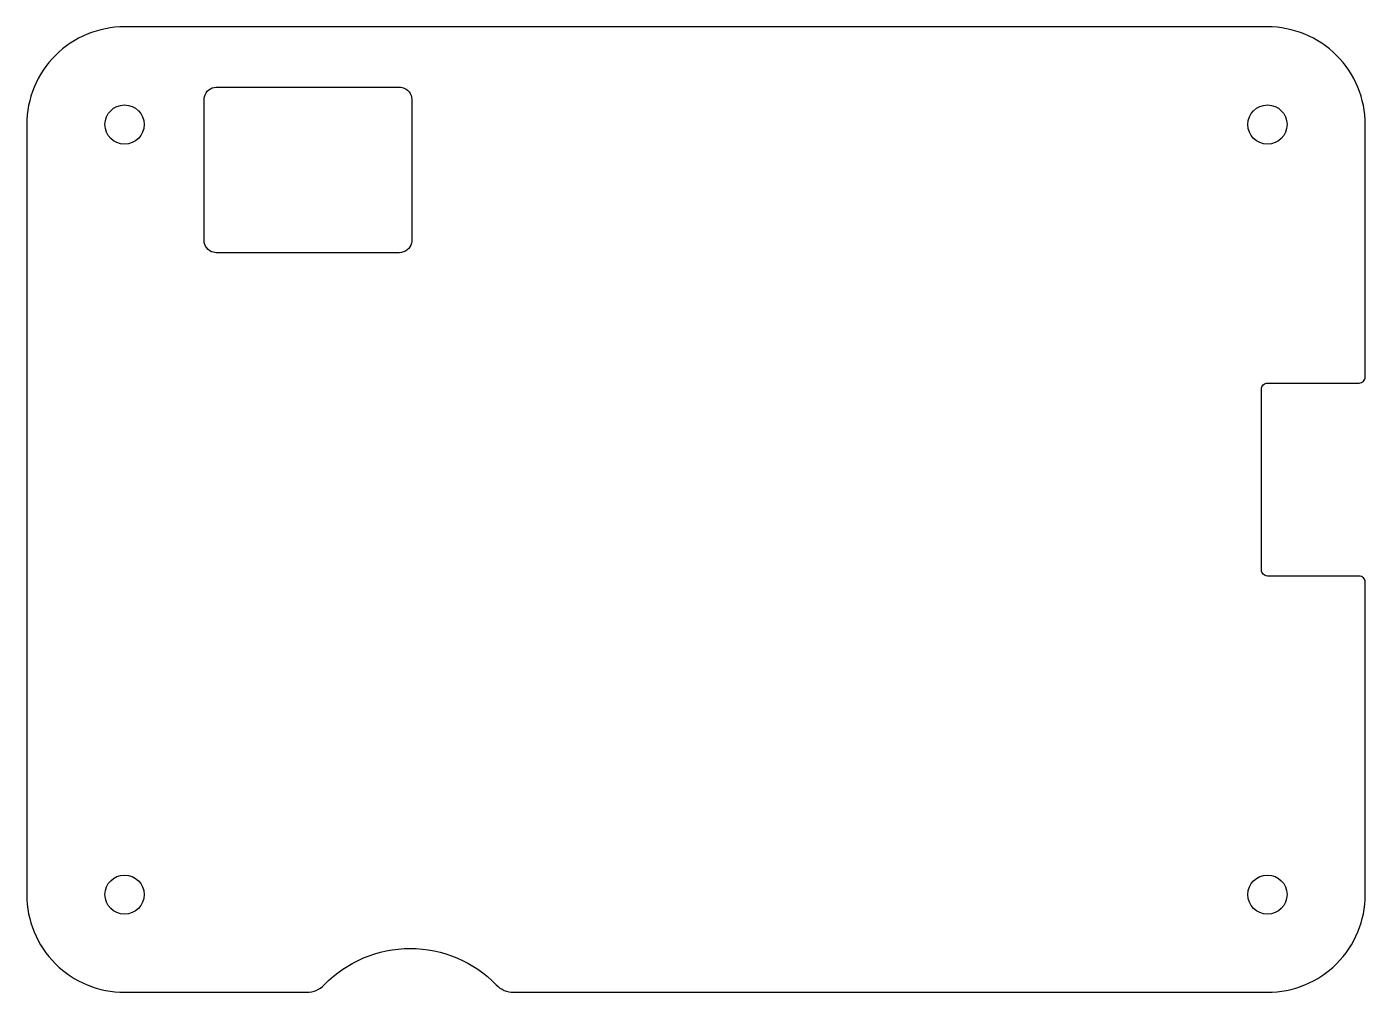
# Model space of a CAD drawing. Header units: millimetres. Extents: x -104 to 6, y -43 to 36.
import ezdxf

# ---------------------------------------------------------------- set-up
doc = ezdxf.new("R2010")
doc.units = ezdxf.units.MM
doc.layers.get('0').update_dxf_attribs({"linetype": 'CONTINUOUS'})

msp = doc.modelspace()

# ---------------------------------------------------------------- linework, layer by layer
for p, q in [((-88.51, 30.82), (-73.51, 30.82)), ((-89.51, 18.27), (-89.51, 29.82)), ((-72.51, 29.82), (-72.51, 18.27)), ((-73.51, 17.27), (-88.51, 17.27))]:
    msp.add_line(p, q)
msp.add_lwpolyline([(-65.6, -42.67, 0.2033), (-64.17, -43.28), (-2.48, -43.28, 0.414214), (5.52, -35.28), (5.52, -9.7, 0.414214), (5.02, -9.2), (-2.48, -9.2, -0.414214), (-2.98, -8.7), (-2.98, 6.1, -0.414214), (-2.48, 6.6), (5.02, 6.6, 0.414214), (5.52, 7.1), (5.52, 27.76, 0.414214), (-2.48, 35.76), (-96.02, 35.76, 0.414214), (-104.02, 27.76), (-104.02, -35.28, 0.414214), (-96.02, -43.28), (-81.1, -43.28, 0.2033), (-79.67, -42.67, -0.42413)], format="xyb", close=True)
for centre in [(-96.02, 27.76), (-2.48, 27.76), (-96.02, -35.28), (-2.48, -35.28)]:
    msp.add_circle(centre, 1.6)
for points, knots in [([(-89.51, 29.82), (-89.51, 29.9), (-89.5, 29.97), (-89.48, 30.04), (-89.38, 30.48), (-88.96, 30.82), (-88.51, 30.82)], [-0.82956, -0.82956, -0.82956, -0.82956, -0.606472, -0.606472, -0.606472, 0.740067, 0.740067, 0.740067, 0.740067]), ([(-73.51, 30.82), (-73.43, 30.82), (-73.36, 30.81), (-73.29, 30.8), (-72.85, 30.7), (-72.51, 30.27), (-72.51, 29.82)], [-0.740067, -0.740067, -0.740067, -0.740067, -0.516979, -0.516979, -0.516979, 0.82956, 0.82956, 0.82956, 0.82956]), ([(-88.51, 17.27), (-88.58, 17.27), (-88.66, 17.28), (-88.73, 17.3), (-89.17, 17.4), (-89.51, 17.82), (-89.51, 18.27)], [-0.740067, -0.740067, -0.740067, -0.740067, -0.516979, -0.516979, -0.516979, 0.82956, 0.82956, 0.82956, 0.82956]), ([(-72.51, 18.27), (-72.51, 18.2), (-72.52, 18.12), (-72.53, 18.05), (-72.63, 17.61), (-73.06, 17.27), (-73.51, 17.27)], [-0.82956, -0.82956, -0.82956, -0.82956, -0.606472, -0.606472, -0.606472, 0.740067, 0.740067, 0.740067, 0.740067])]:
    msp.add_open_spline(points, degree=3, knots=knots)

doc.saveas('drawing.dxf')
